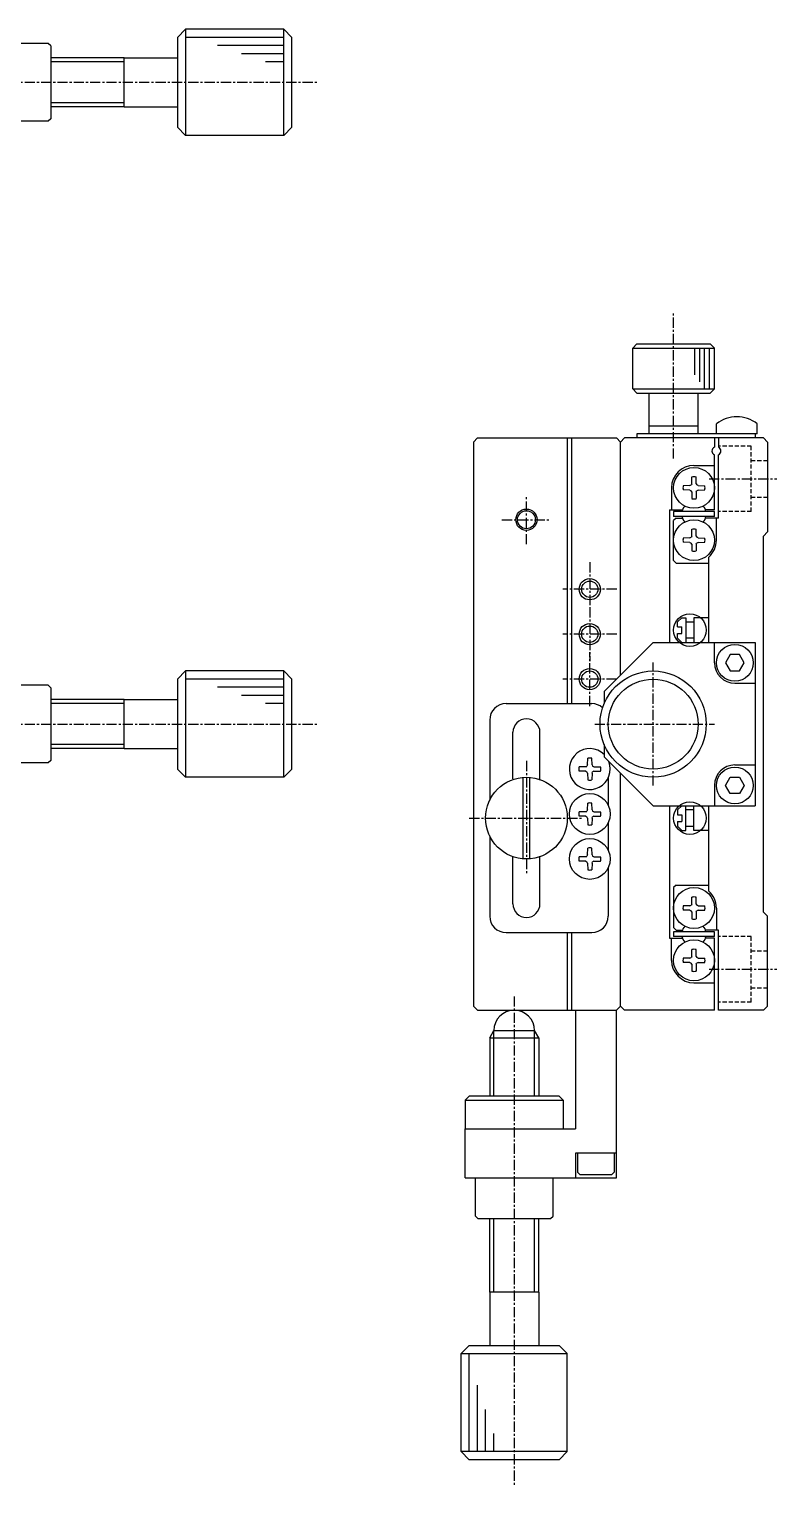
# Model space of a CAD drawing. Extents: x 738 to 985, y 155 to 444.
# Drawn here: x 893.7 to 985.2, y 257.5 to 435.8 of the extents above; entities that cross this region are included whole.
import ezdxf

# ---------------------------------------------------------------- set-up
doc = ezdxf.new("R2010")
doc.units = 0
doc.linetypes.add('CENTER', pattern=[2, 1.25, -0.25, 0.25, -0.25])
doc.linetypes.add('DASHED', pattern=[0.75, 0.5, -0.25])
doc.layers.get('0').update_dxf_attribs({"linetype": 'CONTINUOUS'})
doc.layers.add('CENTER', color=1, linetype='CENTER')

msp = doc.modelspace()

# ---------------------------------------------------------------- linework, layer by layer
at = {"color": 7, "linetype": 'CONTINUOUS'}
for p, q in [((911.84, 434.78), (912.84, 435.78)), ((924.84, 435.78), (912.84, 435.78)), ((925.84, 434.78), (924.84, 435.78)), ((896.04, 434.03), (891.34, 434.03)), ((896.34, 433.73), (896.04, 434.03)), ((896.34, 433.73), (896.34, 424.83)), ((911.84, 434.78), (911.84, 423.78)), ((925.84, 423.78), (925.84, 434.78)), ((905.34, 432.28), (896.34, 432.28)), ((905.34, 432.28), (911.84, 432.28)), ((905.34, 426.28), (905.34, 432.28)), ((905.34, 426.28), (896.34, 426.28)), ((905.34, 426.28), (911.84, 426.28)), ((896.04, 424.53), (891.34, 424.53)), ((896.34, 424.83), (896.04, 424.53)), ((911.84, 423.78), (912.84, 422.78)), ((924.84, 422.78), (912.84, 422.78)), ((925.84, 423.78), (924.84, 422.78)), ((968.05, 397.27), (967.55, 396.77)), ((967.55, 391.77), (967.55, 396.77)), ((968.05, 397.27), (977.05, 397.27)), ((977.55, 396.77), (977.05, 397.27)), ((977.55, 391.77), (977.55, 396.77)), ((967.55, 391.77), (968.05, 391.27)), ((968.05, 391.27), (977.05, 391.27)), ((969.55, 386.27), (969.55, 391.27)), ((975.55, 386.27), (975.55, 391.27)), ((977.05, 391.27), (977.55, 391.77)), ((969.55, 387.27), (975.55, 387.27)), ((977.8, 386.27), (977.8, 387.49)), ((982.8, 386.27), (982.8, 387.49)), ((948.05, 385.27), (948.55, 385.77)), ((948.05, 385.27), (948.05, 316.27)), ((948.55, 385.77), (965.55, 385.77)), ((959.55, 385.77), (959.55, 353.27)), ((960.05, 385.77), (960.05, 353.27)), ((966.05, 385.27), (965.55, 385.77)), ((966.55, 385.77), (966.05, 385.27)), ((966.05, 356.77), (966.05, 385.27)), ((966.05, 356.77), (966.05, 385.27)), ((983.55, 385.77), (966.55, 385.77)), ((968.05, 386.27), (968.05, 385.77)), ((982.8, 386.27), (968.05, 386.27)), ((977.55, 385.77), (977.55, 384.63)), ((978.05, 385.77), (978.05, 384.63)), ((982.55, 386.27), (982.55, 385.77)), ((983.55, 385.77), (984.05, 385.27)), ((984.05, 385.27), (984.05, 374.27)), ((977.55, 376.97), (977.55, 383.71)), ((978.05, 375.97), (978.05, 383.71)), ((975.05, 382.42), (977.55, 382.42)), ((974.55, 379.95), (973.73, 379.93)), ((974.55, 379.95), (974.72, 380.02)), ((974.78, 380.15), (974.72, 380.02)), ((974.78, 380.15), (974.79, 381)), ((975.33, 380.15), (975.31, 381)), ((975.33, 380.15), (975.39, 380.02)), ((975.55, 379.95), (975.39, 380.02)), ((975.55, 379.95), (976.38, 379.93)), ((972.3, 379.67), (972.3, 376.97)), ((974.55, 379.4), (973.73, 379.41)), ((974.55, 379.4), (974.72, 379.32)), ((974.78, 379.19), (974.72, 379.32)), ((974.78, 379.19), (974.79, 378.35)), ((975.33, 379.19), (975.31, 378.35)), ((975.33, 379.19), (975.39, 379.32)), ((975.55, 379.4), (975.39, 379.32)), ((975.55, 379.4), (976.38, 379.41)), ((972.05, 376.97), (972.05, 360.77)), ((972.05, 376.97), (973.64, 376.97)), ((977.55, 376.77), (972.55, 376.77)), ((972.55, 376.77), (972.55, 376.17)), ((977.55, 376.97), (976.47, 376.97)), ((977.55, 376.17), (977.55, 376.77)), ((977.55, 376.17), (972.55, 376.17)), ((972.85, 375.97), (972.55, 375.67)), ((972.55, 370.77), (972.55, 375.67)), ((972.85, 375.97), (973.64, 375.97)), ((974.78, 373.75), (974.79, 374.6)), ((975.33, 373.75), (975.31, 374.6)), ((978.05, 375.97), (976.47, 375.97)), ((977.8, 373.27), (977.8, 375.97)), ((974.55, 373.55), (973.73, 373.53)), ((974.55, 373), (973.73, 373.01)), ((974.55, 373.55), (974.72, 373.62)), ((974.55, 373), (974.72, 372.92)), ((974.78, 373.75), (974.72, 373.62)), ((974.78, 372.79), (974.72, 372.92)), ((974.78, 372.79), (974.79, 371.95)), ((975.33, 372.79), (975.31, 371.95)), ((975.33, 373.75), (975.39, 373.62)), ((975.33, 372.79), (975.39, 372.92)), ((975.55, 373.55), (975.39, 373.62)), ((975.55, 373), (975.39, 372.92)), ((975.55, 373.55), (976.38, 373.53)), ((975.55, 373), (976.38, 373.01)), ((984.05, 374.27), (983.55, 373.77)), ((983.55, 327.77), (983.55, 373.77)), ((976.85, 360.77), (976.85, 371.19)), ((972.85, 370.47), (972.55, 370.77)), ((972.85, 370.47), (976.85, 370.47)), ((973.55, 363.77), (973.05, 363.27)), ((973.05, 362.67), (973.05, 363.27)), ((973.05, 362.67), (973.55, 362.67)), ((973.55, 363.77), (974.05, 363.77)), ((973.55, 361.87), (973.55, 362.67)), ((974.05, 363.77), (974.05, 360.77)), ((974.05, 363.27), (975.05, 363.27)), ((975.05, 363.77), (975.05, 360.77)), ((976.85, 363.77), (975.05, 363.77)), ((964.05, 354.77), (970.05, 360.77)), ((970.05, 360.77), (982.55, 360.77)), ((973.05, 361.27), (973.05, 361.87)), ((973.05, 361.87), (973.55, 361.87)), ((973.55, 360.77), (973.05, 361.27)), ((973.55, 360.77), (974.05, 360.77)), ((975.05, 361.27), (974.05, 361.27)), ((975.05, 360.77), (976.85, 360.77)), ((977.55, 358.27), (977.55, 360.77)), ((982.55, 360.77), (982.55, 340.77)), ((979.47, 359.27), (978.9, 358.27)), ((980.63, 359.27), (979.47, 359.27)), ((981.21, 358.27), (980.63, 359.27)), ((911.84, 356.27), (912.84, 357.27)), ((924.84, 357.27), (912.84, 357.27)), ((925.84, 356.27), (924.84, 357.27)), ((978.9, 358.27), (979.47, 357.27)), ((979.47, 357.27), (980.63, 357.27)), ((980.63, 357.27), (981.21, 358.27)), ((896.04, 355.52), (891.34, 355.52)), ((896.34, 355.22), (896.04, 355.52)), ((896.34, 355.22), (896.34, 346.32)), ((911.84, 356.27), (911.84, 345.27)), ((925.84, 345.27), (925.84, 356.27)), ((980.05, 355.77), (982.55, 355.77)), ((905.34, 353.77), (896.34, 353.77)), ((905.34, 347.77), (905.34, 353.77)), ((905.34, 353.77), (911.84, 353.77)), ((952.05, 353.27), (962.55, 353.27)), ((964.05, 354.77), (964.05, 353.27)), ((950.05, 351.27), (950.05, 341.45)), ((952.9, 344.06), (952.9, 349.77)), ((956.2, 343.92), (956.2, 349.77)), ((905.34, 347.77), (896.34, 347.77)), ((905.34, 347.77), (911.84, 347.77)), ((964.05, 348.27), (964.05, 346.77)), ((896.04, 346.02), (891.34, 346.02)), ((896.34, 346.32), (896.04, 346.02)), ((962.03, 345.77), (962.04, 346.6)), ((962.58, 345.77), (962.56, 346.6)), ((964.05, 346.77), (970.05, 340.77)), ((911.84, 345.27), (912.84, 344.27)), ((924.84, 344.27), (912.84, 344.27)), ((925.84, 345.27), (924.84, 344.27)), ((954.15, 334.29), (954.15, 344.25)), ((954.95, 334.29), (954.95, 344.25)), ((961.82, 345.55), (960.98, 345.53)), ((961.82, 345), (960.98, 345.01)), ((961.82, 345.55), (961.95, 345.61)), ((961.82, 345), (961.95, 344.94)), ((962.03, 345.77), (961.95, 345.61)), ((962.03, 344.77), (961.95, 344.94)), ((962.03, 344.77), (962.04, 343.95)), ((962.58, 344.77), (962.56, 343.95)), ((962.58, 345.77), (962.65, 345.61)), ((962.58, 344.77), (962.65, 344.94)), ((962.78, 345.55), (962.65, 345.61)), ((962.78, 345), (962.65, 344.94)), ((962.78, 345.55), (963.63, 345.53)), ((962.78, 345), (963.63, 345.01)), ((964.55, 344.18), (964.55, 340.86)), ((966.05, 316.27), (966.05, 344.77)), ((966.05, 316.27), (966.05, 344.77)), ((978.9, 343.27), (979.47, 344.27)), ((979.47, 344.27), (980.63, 344.27)), ((980.05, 345.77), (982.55, 345.77)), ((980.63, 344.27), (981.21, 343.27)), ((977.55, 343.27), (977.55, 340.77)), ((979.47, 342.27), (978.9, 343.27)), ((981.21, 343.27), (980.63, 342.27)), ((962.03, 340.27), (962.04, 341.1)), ((962.58, 340.27), (962.56, 341.1)), ((970.05, 340.77), (982.55, 340.77)), ((972.05, 340.77), (972.05, 324.57)), ((973.55, 340.77), (973.05, 340.27)), ((973.55, 340.77), (974.05, 340.77)), ((974.05, 337.77), (974.05, 340.77)), ((975.05, 340.77), (976.85, 340.77)), ((975.05, 337.77), (975.05, 340.77)), ((976.85, 330.35), (976.85, 340.77)), ((980.63, 342.27), (979.47, 342.27)), ((961.82, 340.05), (960.98, 340.03)), ((961.82, 339.5), (960.98, 339.51)), ((961.82, 340.05), (961.95, 340.11)), ((961.82, 339.5), (961.95, 339.44)), ((962.03, 340.27), (961.95, 340.11)), ((962.03, 339.27), (961.95, 339.44)), ((962.03, 339.27), (962.04, 338.45)), ((962.58, 339.27), (962.56, 338.45)), ((962.58, 340.27), (962.65, 340.11)), ((962.58, 339.27), (962.65, 339.44)), ((962.78, 340.05), (962.65, 340.11)), ((962.78, 339.5), (962.65, 339.44)), ((962.78, 340.05), (963.63, 340.03)), ((962.78, 339.5), (963.63, 339.51)), ((973.05, 340.27), (973.05, 339.67)), ((973.05, 339.67), (973.55, 339.67)), ((973.05, 338.87), (973.05, 338.27)), ((973.05, 338.87), (973.55, 338.87)), ((973.55, 339.67), (973.55, 338.87)), ((975.05, 340.27), (974.05, 340.27)), ((950.05, 337.09), (950.05, 327.27)), ((964.55, 338.68), (964.55, 335.36)), ((973.55, 337.77), (973.05, 338.27)), ((973.55, 337.77), (974.05, 337.77)), ((974.05, 338.27), (975.05, 338.27)), ((976.85, 337.77), (975.05, 337.77)), ((962.03, 334.77), (962.04, 335.6)), ((962.58, 334.77), (962.56, 335.6)), ((952.9, 328.77), (952.9, 334.49)), ((956.2, 328.77), (956.2, 334.63)), ((961.82, 334.55), (960.98, 334.53)), ((961.82, 334), (960.98, 334.01)), ((961.82, 334.55), (961.95, 334.61)), ((961.82, 334), (961.95, 333.94)), ((962.03, 334.77), (961.95, 334.61)), ((962.03, 333.77), (961.95, 333.94)), ((962.03, 333.77), (962.04, 332.95)), ((962.58, 333.77), (962.56, 332.95)), ((962.58, 334.77), (962.65, 334.61)), ((962.58, 333.77), (962.65, 333.94)), ((962.78, 334.55), (962.65, 334.61)), ((962.78, 334), (962.65, 333.94)), ((962.78, 334.55), (963.63, 334.53)), ((962.78, 334), (963.63, 334.01)), ((964.55, 333.18), (964.55, 327.27)), ((972.85, 331.07), (972.55, 330.77)), ((972.55, 330.77), (972.55, 325.87)), ((972.85, 331.07), (976.85, 331.07)), ((974.55, 328.55), (973.73, 328.53)), ((974.55, 328.55), (974.72, 328.62)), ((974.78, 328.75), (974.72, 328.62)), ((974.78, 328.75), (974.79, 329.6)), ((975.33, 328.75), (975.31, 329.6)), ((975.33, 328.75), (975.39, 328.62)), ((975.55, 328.55), (975.39, 328.62)), ((975.55, 328.55), (976.38, 328.53)), ((977.8, 328.27), (977.8, 325.57)), ((974.55, 328), (973.73, 328.01)), ((974.55, 328), (974.72, 327.92)), ((974.78, 327.79), (974.72, 327.92)), ((974.78, 327.79), (974.79, 326.95)), ((975.33, 327.79), (975.31, 326.95)), ((975.33, 327.79), (975.39, 327.92)), ((975.55, 328), (975.39, 327.92)), ((975.55, 328), (976.38, 328.01)), ((983.55, 327.77), (984.05, 327.27)), ((984.05, 316.27), (984.05, 327.27)), ((952.05, 325.27), (962.55, 325.27)), ((959.55, 325.27), (959.55, 315.77)), ((960.05, 325.27), (960.05, 315.77)), ((972.05, 324.57), (973.64, 324.57)), ((972.3, 321.87), (972.3, 324.57)), ((972.85, 325.57), (972.55, 325.87)), ((972.55, 325.37), (972.55, 324.77)), ((977.55, 325.37), (972.55, 325.37)), ((977.55, 324.77), (972.55, 324.77)), ((972.85, 325.57), (973.64, 325.57)), ((978.05, 325.57), (976.47, 325.57)), ((977.55, 324.57), (976.47, 324.57)), ((977.55, 324.77), (977.55, 325.37)), ((977.55, 315.77), (977.55, 324.57)), ((978.05, 315.77), (978.05, 325.57)), ((974.78, 322.35), (974.79, 323.2)), ((975.33, 322.35), (975.31, 323.2)), ((974.55, 322.15), (973.73, 322.13)), ((974.55, 321.6), (973.73, 321.61)), ((974.55, 322.15), (974.72, 322.22)), ((974.55, 321.6), (974.72, 321.52)), ((974.78, 322.35), (974.72, 322.22)), ((974.78, 321.39), (974.72, 321.52)), ((974.78, 321.39), (974.79, 320.55)), ((975.33, 321.39), (975.31, 320.55)), ((975.33, 322.35), (975.39, 322.22)), ((975.33, 321.39), (975.39, 321.52)), ((975.55, 322.15), (975.39, 322.22)), ((975.55, 321.6), (975.39, 321.52)), ((975.55, 322.15), (976.38, 322.13)), ((975.55, 321.6), (976.38, 321.61)), ((975.05, 319.12), (977.55, 319.12)), ((948.55, 315.77), (948.05, 316.27)), ((948.55, 315.77), (965.55, 315.77)), ((960.55, 315.77), (960.55, 301.27)), ((966.05, 316.27), (965.55, 315.77)), ((965.55, 295.27), (965.55, 315.77)), ((966.55, 315.77), (966.05, 316.27)), ((977.55, 315.77), (966.55, 315.77)), ((983.55, 315.77), (978.05, 315.77)), ((983.55, 315.77), (984.05, 316.27)), ((950.05, 312.4), (950.55, 313.27)), ((950.05, 312.4), (950.05, 305.27)), ((950.05, 312.4), (956.05, 312.4)), ((950.55, 313.27), (955.55, 313.27)), ((956.05, 312.4), (955.55, 313.27)), ((956.05, 312.4), (956.05, 305.27)), ((947.55, 305.27), (947.05, 304.77)), ((958.55, 305.27), (947.55, 305.27)), ((958.55, 305.27), (959.05, 304.77)), ((947.05, 304.77), (959.05, 304.77)), ((947.05, 304.77), (947.05, 301.27)), ((959.05, 304.77), (959.05, 301.27)), ((947.05, 301.27), (960.55, 301.27)), ((947.05, 295.27), (947.05, 301.27)), ((965.55, 298.27), (960.55, 298.27)), ((960.55, 298.27), (960.55, 295.27)), ((960.8, 298.27), (960.8, 295.97)), ((965.3, 298.27), (965.3, 295.97)), ((947.05, 295.27), (965.55, 295.27)), ((948.3, 290.57), (948.3, 295.27)), ((957.8, 290.57), (957.8, 295.27)), ((961.1, 295.67), (960.8, 295.97)), ((961.1, 295.67), (965, 295.67)), ((965.3, 295.97), (965, 295.67)), ((948.6, 290.27), (948.3, 290.57)), ((948.6, 290.27), (957.5, 290.27)), ((950.05, 281.27), (950.05, 290.27)), ((956.05, 281.27), (956.05, 290.27)), ((957.5, 290.27), (957.8, 290.57)), ((950.05, 281.27), (950.05, 274.77)), ((956.05, 281.27), (950.05, 281.27)), ((956.05, 281.27), (956.05, 274.77)), ((947.55, 274.77), (946.55, 273.77)), ((947.55, 274.77), (958.55, 274.77)), ((958.55, 274.77), (959.55, 273.77)), ((946.55, 261.77), (946.55, 273.77)), ((959.55, 261.77), (959.55, 273.77)), ((947.55, 260.77), (946.55, 261.77)), ((958.55, 260.77), (947.55, 260.77)), ((958.55, 260.77), (959.55, 261.77))]:
    msp.add_line(p, q, dxfattribs=at)
at = {"color": 3, "linetype": 'CONTINUOUS'}
for p, q in [((912.84, 435.78), (912.84, 422.78)), ((924.84, 422.78), (924.84, 435.78)), ((924.84, 434.78), (912.84, 434.78)), ((924.84, 433.78), (916.73, 433.78)), ((905.34, 431.78), (896.34, 431.78)), ((924.84, 432.78), (919.67, 432.78)), ((924.84, 431.78), (922.61, 431.78)), ((905.34, 426.78), (896.34, 426.78)), ((967.55, 396.77), (977.55, 396.77)), ((975.15, 393.5), (975.15, 396.77)), ((975.75, 392.63), (975.75, 396.77)), ((976.35, 391.77), (976.35, 396.77)), ((976.95, 391.77), (976.95, 396.77)), ((967.55, 391.77), (977.55, 391.77)), ((912.84, 357.27), (912.84, 344.27)), ((924.84, 344.27), (924.84, 357.27)), ((924.84, 356.27), (912.84, 356.27)), ((924.84, 355.27), (916.73, 355.27)), ((905.34, 353.27), (896.34, 353.27)), ((924.84, 354.27), (919.67, 354.27)), ((924.84, 353.27), (922.61, 353.27)), ((905.34, 348.27), (896.34, 348.27)), ((950.55, 305.27), (950.55, 313.27)), ((955.55, 305.27), (955.55, 313.27)), ((950.55, 281.27), (950.55, 290.27)), ((955.55, 281.27), (955.55, 290.27)), ((946.55, 273.77), (959.55, 273.77)), ((947.55, 261.77), (947.55, 273.77)), ((948.55, 261.77), (948.55, 269.89)), ((949.55, 261.77), (949.55, 266.94)), ((950.55, 261.77), (950.55, 264)), ((959.55, 261.77), (946.55, 261.77))]:
    msp.add_line(p, q, dxfattribs=at)
at = {"color": 3, "linetype": 'DASHED'}
for p, q in [((982.05, 384.77), (978.05, 384.77)), ((982.05, 376.77), (982.05, 384.77)), ((982.05, 383.02), (984.05, 383.02)), ((982.05, 378.52), (984.05, 378.52)), ((982.05, 376.77), (978.05, 376.77)), ((982.05, 324.77), (978.05, 324.77)), ((982.05, 316.77), (982.05, 324.77)), ((982.05, 323.02), (984.05, 323.02)), ((982.05, 318.52), (984.05, 318.52)), ((982.05, 316.77), (978.05, 316.77))]:
    msp.add_line(p, q, dxfattribs=at)
at = {"color": 7, "linetype": 'CONTINUOUS'}
for centre, radius in [((975.05, 379.67), 2.5), ((954.55, 375.77), 1.1), ((975.05, 373.27), 2.5), ((980.05, 358.27), 2.25), ((970.05, 350.77), 6.5), ((970.05, 350.77), 5.5), ((954.55, 339.27), 5), ((980.05, 343.27), 2.25), ((962.3, 339.77), 2.5), ((962.3, 334.27), 2.5), ((975.05, 328.27), 2.5), ((975.05, 321.87), 2.5)]:
    msp.add_circle(centre, radius, dxfattribs=at)
at = {"color": 3, "linetype": 'CONTINUOUS'}
for centre, radius in [((954.55, 375.77), 1.3), ((962.3, 367.27), 1.3), ((962.3, 367.27), 1), ((974.55, 362.27), 2), ((962.3, 361.77), 1.3), ((962.3, 361.77), 1), ((962.3, 356.27), 1.3), ((962.3, 356.27), 1), ((974.55, 339.27), 2)]:
    msp.add_circle(centre, radius, dxfattribs=at)
at = {"color": 7, "linetype": 'CONTINUOUS'}
for centre, radius, start, end in [((980.3, 384.37), 4, 51.3178, 128.6822), ((977.75, 384.17), 0.5, 113.5782, 246.4218), ((977.85, 384.17), 0.5, 293.5782, 66.4218), ((975.05, 379.67), 2.75, 90, 180), ((975.05, 379.67), 1.35, 168.8959, 191.1041), ((975.05, 379.67), 1.35, 78.8959, 101.1041), ((975.05, 379.67), 1.35, 348.8959, 11.1041), ((975.05, 379.67), 1.35, 258.8959, 281.1041), ((975.05, 376.47), 1.5, 139.4584, 168.463), ((975.05, 376.47), 1.5, 11.537, 40.5416), ((975.05, 376.47), 1.5, 191.5369, 220.5416), ((975.05, 373.27), 1.35, 78.8959, 101.1041), ((975.05, 376.47), 1.5, 319.4584, 348.463), ((975.05, 373.27), 1.35, 168.8959, 191.1041), ((975.05, 373.27), 1.35, 348.8959, 11.1041), ((975.05, 373.27), 2.75, 310.8851, 0), ((975.05, 373.27), 1.35, 258.8959, 281.1041), ((980.05, 358.27), 2.5, 180, 270), ((952.05, 351.27), 2, 90, 180), ((962.55, 351.27), 2, 48.814, 90), ((954.55, 349.77), 1.65, 0, 180), ((962.3, 345.27), 2.5, 45.573, 21.815), ((962.3, 345.27), 1.35, 78.8959, 101.1041), ((962.3, 345.27), 1.35, 168.8959, 191.1041), ((962.3, 345.27), 1.35, 348.8959, 11.1041), ((980.05, 343.27), 2.5, 90, 180), ((962.3, 345.27), 1.35, 258.8959, 281.1041), ((962.3, 339.77), 1.35, 78.8959, 101.1041), ((962.3, 339.77), 1.35, 168.8959, 191.1041), ((962.3, 339.77), 1.35, 348.8959, 11.1041), ((962.3, 339.77), 1.35, 258.8959, 281.1041), ((962.3, 334.27), 1.35, 78.8959, 101.1041), ((962.3, 334.27), 1.35, 168.8959, 191.1041), ((962.3, 334.27), 1.35, 348.8959, 11.1041), ((962.3, 334.27), 1.35, 258.8959, 281.1041), ((975.05, 328.27), 2.75, 0, 49.1149), ((954.55, 328.77), 1.65, 180, 0), ((975.05, 328.27), 1.35, 168.8959, 191.1041), ((975.05, 328.27), 1.35, 78.8959, 101.1041), ((975.05, 328.27), 1.35, 348.8959, 11.1041), ((952.05, 327.27), 2, 180, 270), ((962.55, 327.27), 2, 270, 0), ((975.05, 328.27), 1.35, 258.8959, 281.1041), ((975.05, 325.07), 1.5, 139.4584, 168.463), ((975.05, 325.07), 1.5, 191.5369, 220.5416), ((975.05, 325.07), 1.5, 11.537, 40.5416), ((975.05, 325.07), 1.5, 319.4584, 348.463), ((975.05, 321.87), 1.35, 78.8959, 101.1041), ((975.05, 321.87), 2.75, 180, 270), ((975.05, 321.87), 1.35, 168.8959, 191.1041), ((975.05, 321.87), 1.35, 348.8959, 11.1041), ((975.05, 321.87), 1.35, 258.8959, 281.1041), ((953.05, 313.27), 2.5, 0, 180)]:
    msp.add_arc(centre, radius, start, end, dxfattribs=at)
at = {"layer": 'CENTER', "color": 1, "linetype": 'CENTER'}
for p, q in [((869.15, 429.28), (929.15, 429.28)), ((972.55, 383.25), (972.55, 401.14)), ((976.9, 380.77), (985.19, 380.77)), ((954.55, 372.77), (954.55, 378.77)), ((951.55, 375.77), (957.55, 375.77)), ((962.3, 370.57), (962.3, 363.97)), ((965.6, 367.27), (959, 367.27)), ((962.3, 365.07), (962.3, 358.47)), ((965.6, 361.77), (959, 361.77)), ((962.3, 352.97), (962.3, 359.57)), ((970.05, 343.25), (970.05, 358.3)), ((965.6, 356.27), (959, 356.27)), ((869.15, 350.77), (929.15, 350.77)), ((962.9, 350.77), (977.56, 350.77)), ((954.55, 346.27), (954.55, 332.27)), ((947.55, 339.27), (961.55, 339.27)), ((976.9, 320.77), (985.19, 320.77)), ((953.05, 317.46), (953.05, 257.46))]:
    msp.add_line(p, q, dxfattribs=at)

doc.saveas('drawing.dxf')
